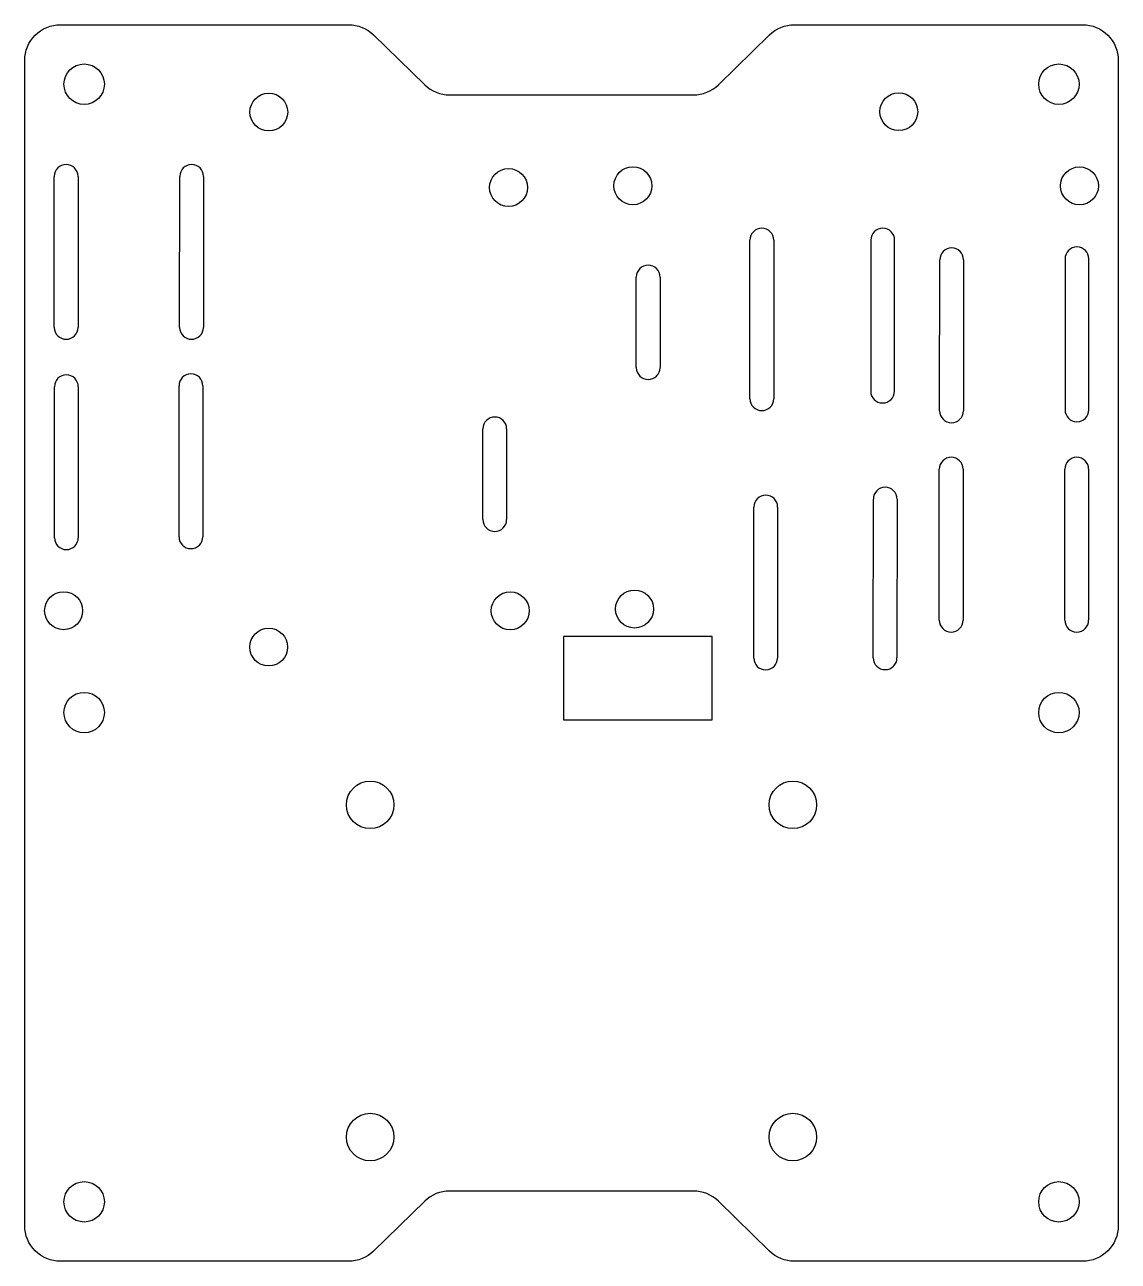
# Model space of a CAD drawing. Header units: millimetres. Extents: x 1042 to 1134, y 26 to 130.
import ezdxf

# ---------------------------------------------------------------- set-up
doc = ezdxf.new("R2010")
doc.units = ezdxf.units.MM
doc.layers.get('0').update_dxf_attribs({"linetype": 'CONTINUOUS'})

msp = doc.modelspace()

# ---------------------------------------------------------------- linework, layer by layer
for p, q in [((1044.94, 104.62), (1044.94, 117.32)), ((1046.94, 117.32), (1046.94, 104.62)), ((1055.49, 104.62), (1055.5, 117.32)), ((1057.5, 117.32), (1057.49, 104.62)), ((1103.47, 98.62), (1103.47, 111.96)), ((1105.47, 111.96), (1105.47, 98.62)), ((1119.43, 97.6), (1119.44, 110.3)), ((1121.44, 110.3), (1121.43, 97.6)), ((1093.91, 101.23), (1093.91, 108.85)), ((1095.91, 108.85), (1095.91, 101.23)), ((1044.96, 86.93), (1044.96, 99.63)), ((1046.96, 99.63), (1046.96, 86.93)), ((1055.44, 87.01), (1055.44, 99.71)), ((1057.44, 99.71), (1057.44, 87.01)), ((1081, 88.47), (1081, 96.09)), ((1083, 96.08), (1083, 88.46)), ((1119.4, 79.99), (1119.4, 92.69)), ((1121.4, 92.69), (1121.4, 79.99)), ((1129.96, 79.99), (1129.96, 92.69)), ((1131.96, 92.69), (1131.96, 79.99)), ((1103.79, 76.81), (1103.8, 89.51)), ((1105.8, 89.51), (1105.79, 76.81)), ((1113.84, 76.83), (1113.85, 90.17)), ((1115.85, 90.17), (1115.84, 76.83))]:
    msp.add_line(p, q)
for points in [[(1071.8, 26.93, -0.195673), (1069.71, 26.07), (1045.46, 26.07, -0.414214), (1042.46, 29.07), (1042.46, 127.07, -0.414214), (1045.46, 130.07), (1069.71, 130.07, -0.195673), (1071.8, 129.22), (1076.11, 125.02, 0.195673), (1078.2, 124.17), (1098.71, 124.17, 0.195673), (1100.81, 125.02), (1105.11, 129.22, -0.195673), (1107.21, 130.07), (1131.46, 130.07, -0.414214), (1134.46, 127.07), (1134.46, 29.07, -0.414214), (1131.46, 26.07), (1107.21, 26.07, -0.195673), (1105.11, 26.93), (1100.81, 31.13, 0.195673), (1098.71, 31.98), (1078.2, 31.98, 0.195673), (1076.11, 31.13)], [(1113.64, 111.96), (1113.63, 99.26, 1), (1115.63, 99.26), (1115.64, 111.96, 1)], [(1129.98, 110.38), (1129.98, 97.68, 1), (1131.98, 97.68), (1131.98, 110.38, 1)]]:
    msp.add_lwpolyline(points, format="xyb", close=True)
msp.add_lwpolyline([(1087.78, 71.62), (1100.28, 71.61), (1100.28, 78.61), (1087.78, 78.62)], close=True)
for centre, radius in [((1047.46, 125.07), 1.7), ((1129.46, 125.07), 1.7), ((1062.99, 122.73), 1.59), ((1115.99, 122.76), 1.59), ((1083.16, 116.38), 1.6), ((1093.62, 116.53), 1.6), ((1131.19, 116.52), 1.6), ((1045.73, 80.79), 1.6), ((1083.3, 80.78), 1.6), ((1093.76, 80.93), 1.6), ((1062.98, 77.73), 1.59), ((1047.46, 72.22), 1.7), ((1129.46, 72.22), 1.7), ((1071.52, 64.46), 2), ((1107.08, 64.46), 2), ((1071.52, 36.52), 2), ((1107.08, 36.52), 2), ((1047.46, 31.07), 1.7), ((1129.46, 31.07), 1.7)]:
    msp.add_circle(centre, radius)
for centre, start, end in [((1045.94, 117.32), -0.0147, 179.9853), ((1056.5, 117.32), -0.0147, 179.9853), ((1104.47, 111.96), -0.027, 179.973), ((1120.44, 110.3), -0.0147, 179.9853), ((1094.91, 108.85), -0.0147, 179.9853), ((1045.94, 104.62), 179.9853, 359.9853), ((1056.49, 104.62), 179.9853, 359.9853), ((1094.91, 101.23), 179.9853, 359.9853), ((1045.96, 99.63), -0.0147, 179.9853), ((1056.44, 99.71), -0.0147, 179.9853), ((1104.47, 98.62), 179.973, 359.973), ((1082, 96.08), -0.0147, 179.9853), ((1120.43, 97.6), 179.9853, 359.9853), ((1120.4, 92.69), -0.0147, 179.9853), ((1130.96, 92.69), -0.0147, 179.9853), ((1104.8, 89.51), -0.027, 179.973), ((1114.85, 90.17), -0.027, 179.973), ((1082, 88.46), 179.9853, 359.9853), ((1045.96, 86.93), 179.9853, 359.9853), ((1056.44, 87.01), 179.9853, 359.9853), ((1120.4, 79.99), 179.9853, 359.9853), ((1130.96, 79.99), 179.9853, 359.9853), ((1104.79, 76.81), 179.973, 359.973), ((1114.84, 76.83), 179.973, 359.973)]:
    msp.add_arc(centre, 1, start, end)

doc.saveas('drawing.dxf')
